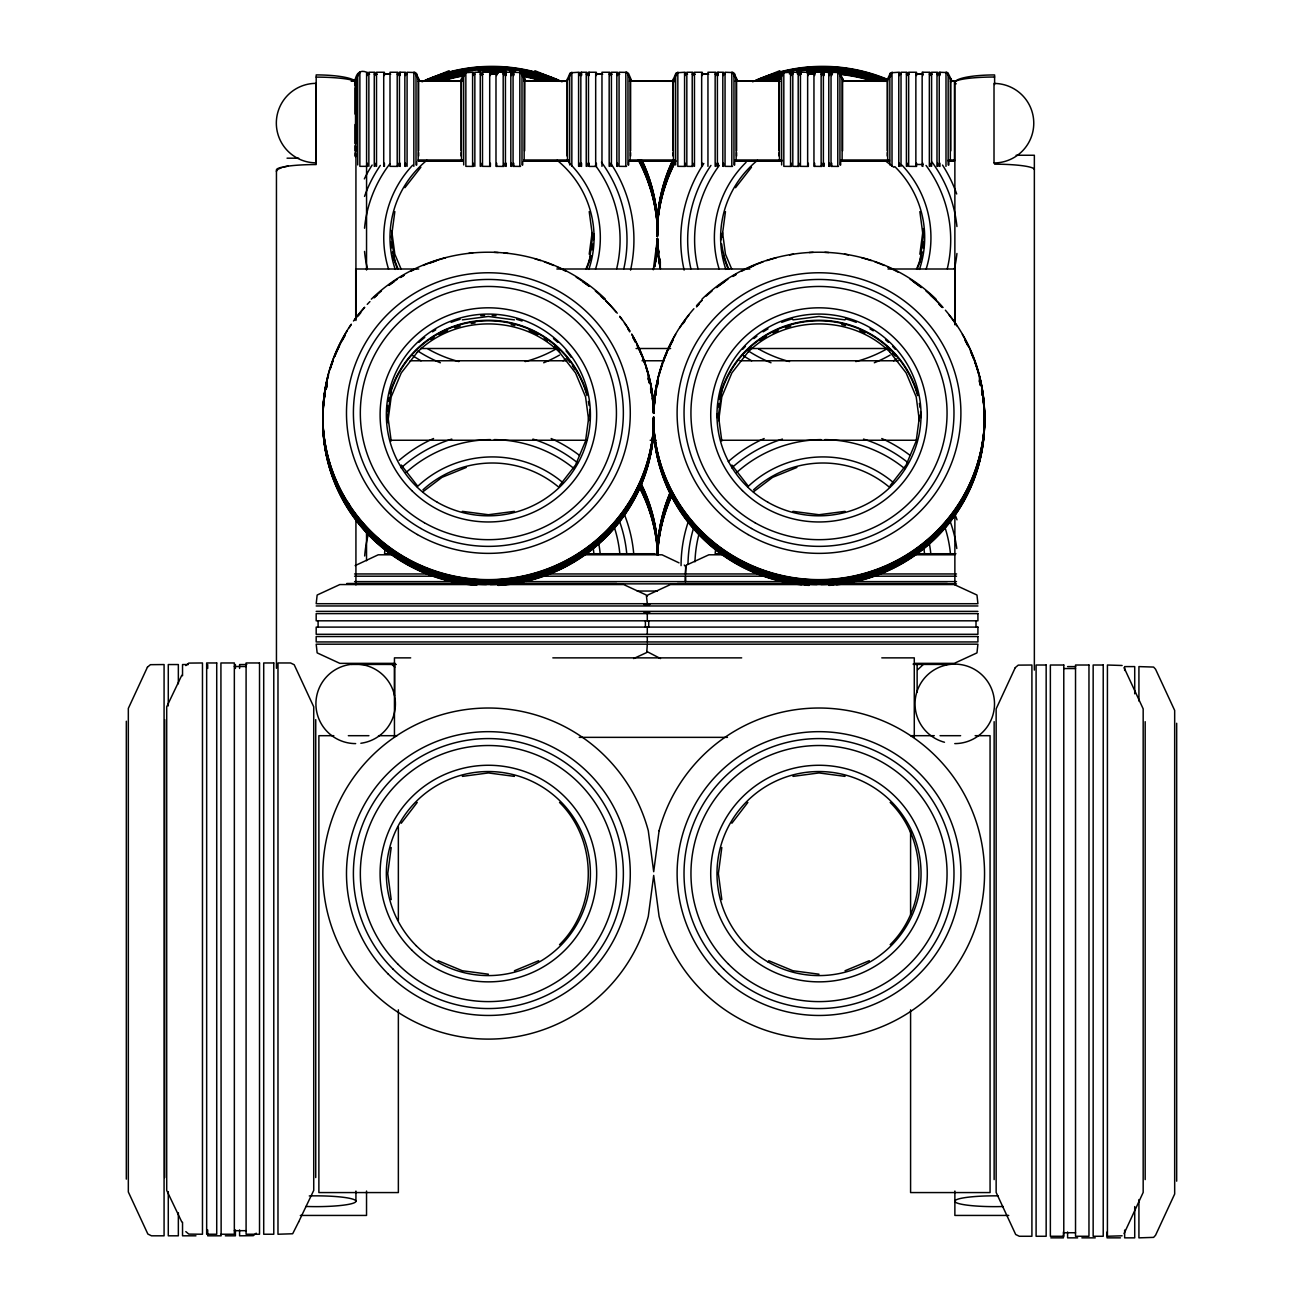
<?xml version="1.0" encoding="UTF-8"?>
<svg xmlns="http://www.w3.org/2000/svg" width="1303" height="1303" viewBox="0 0 1303 1303"><rect width="100%" height="100%" fill="white"/><g stroke="black" fill="none" stroke-linecap="round" stroke-linejoin="round"><path stroke-width="1.5" d="M391.193 847.52L387.757 873.564L391.193 899.607M721.813 847.52L718.376 873.564L721.813 899.607M391.405 237.244L394.842 211.607M387.757 415.934L391.193 390.183M387.757 422.661L391.193 396.91L401.243 372.919L417.237 352.315M589.217 254.215L592.132 232.52M589.217 262.098L592.653 236.462M589.005 415.266L585.568 441.017L575.519 465.008L559.524 485.612M653.292 269.786L657.315 239.654M722.041 237.244L725.462 211.607M718.376 415.934L721.813 390.183M718.653 420.674L721.813 396.91L731.863 372.919L747.857 352.315M919.853 254.215L923.273 228.579M919.853 262.098L923.273 236.462M919.625 415.266L916.204 441.017L906.139 465.008L890.161 485.612M646.874 596.399L647.77 595.031L670.475 584.558L954.268 584.558L976.973 595.031L977.918 603.712L316.189 603.712L317.15 595.031L339.839 584.558L623.648 584.558L646.337 595.031L647.298 603.712M355.067 86.047C354.025 79.206 357.055 68.082 366.615 72.251L366.534 270.014M356.957 77.235L360.003 72.398M461.05 150.839L461.05 79.89L464.275 72.805L472.598 72.251L472.598 166.344M462.223 78.994L465.985 72.398M567.033 156.018L567.033 79.89L570.258 72.805L578.597 72.251L578.597 166.344M673.016 150.839L673.016 79.89L676.241 72.805L684.58 72.251L684.58 166.344M674.921 77.235L677.951 72.398M779.015 150.839L779.015 79.89L782.223 72.805L790.563 72.251L790.563 166.344M780.171 78.994L783.934 72.398M887.213 150.839L887.213 79.89L890.438 72.805L898.777 72.251L898.777 166.344M888.385 78.994L892.148 72.398M1124.066 1233.648L1143.171 1192.424L1143.171 708.848L1124.066 667.641M355.768 79.972L356.24 78.994L356.24 81.747M567.75 79.972L571.431 72.593M673.732 79.972L674.188 78.994L674.188 81.747M181.768 675.312L166.703 706.812L166.703 1190.388L181.768 1221.888M185.824 665.605L188.788 663.097L202.47 662.966L202.47 1234.234L188.788 1234.104L185.824 1231.612M256.235 1233.192L253.271 1235.684L239.589 1235.814L239.589 1229.967M401.243 823.252L417.237 802.42M559.524 944.708C597.849 906.872 597.849 840.256 559.524 802.42M731.863 823.252L747.857 802.42M890.161 944.708C928.469 906.872 928.469 840.256 890.161 802.42M404.891 187.713L420.885 167.207M735.511 187.713L751.505 167.207M371.322 299.185L371.355 299.136C435.707 236.576 541.054 236.576 605.406 299.136M355.133 565.616L378.228 554.801L393.197 554.801M686.16 565.274L685.199 573.955M417.188 352.347C455.219 314.43 521.542 314.43 559.573 352.347M701.991 299.136C766.327 236.576 871.674 236.576 936.026 299.136M747.808 352.347C785.856 314.43 852.162 314.43 890.193 352.347M422.758 491.882L441.994 477.338L466.279 467.435M753.378 491.882L772.63 477.338L796.915 467.435M633.616 658.569L646.744 652.526L647.298 644.187M686.616 565.046L708.865 554.801L725.852 554.801M514.424 970.751L538.693 960.702M845.044 970.751L869.313 960.702M421.993 81.796L449.193 70.704M752.613 81.796L779.829 70.704M1122.111 1235.798L1107.42 1236.27L1107.42 665.019L1122.111 665.491M462.321 319.87L488.381 316.466L514.441 319.87M792.941 319.87L819.001 316.466L845.061 319.87M514.441 511.346L488.381 514.734L462.321 511.346M845.061 511.346L819.001 514.734L792.941 511.346M462.337 776.376L488.381 772.94L514.424 776.376M792.957 776.376L819.001 772.94L845.044 776.376M419.354 79.972L415.673 72.593L407.09 72.251L407.09 166.344M525.337 79.972L521.656 72.593L513.073 72.251L513.073 166.344L520.532 166.426M627.101 72.398L619.072 72.251L619.072 166.344L626.515 166.426M737.303 79.972L733.622 72.593L725.054 72.251L725.054 166.344L732.498 166.426M843.285 79.972L839.604 72.593L831.037 72.251L831.037 166.344L838.48 166.426M951.499 79.972L947.818 72.593L939.251 72.251L939.251 166.344M366.615 74.157L368.863 74.157M374.27 74.157L376.518 74.157M383.717 74.157L390.004 74.157M397.203 74.157L399.451 74.157M404.842 74.157L407.09 74.157M472.598 74.157L474.846 74.157M480.253 74.157L482.501 74.157M489.7 74.157L495.987 74.157M503.186 74.157L505.434 74.157M510.825 74.157L513.073 74.157M578.597 74.157L580.845 74.157M586.236 74.157L588.484 74.157M595.683 74.157L601.97 74.157M609.169 74.157L611.416 74.157M616.824 74.157L619.072 74.157M684.58 74.157L686.828 74.157M692.219 74.157L694.466 74.157M701.665 74.157L707.952 74.157M715.152 74.157L717.399 74.157M722.807 74.157L725.054 74.157M790.563 74.157L792.81 74.157M798.202 74.157L800.449 74.157M807.648 74.157L813.952 74.157M821.134 74.157L823.382 74.157M828.789 74.157L831.037 74.157M898.777 74.157L901.024 74.157M906.416 74.157L908.663 74.157M915.862 74.157L922.149 74.157M929.348 74.157L931.596 74.157M936.987 74.157L939.251 74.157M367.332 74.238L369.58 74.238M374.971 74.238L377.218 74.238M384.418 74.238L390.705 74.238M397.904 74.238L400.151 74.238M480.954 74.238L483.201 74.238M490.4 74.238L496.687 74.238M503.886 74.238L506.134 74.238M511.542 74.238L513.789 74.238M579.298 74.238L581.545 74.238M586.936 74.238L589.184 74.238M596.383 74.238L602.686 74.238M609.869 74.238L612.117 74.238M617.524 74.238L619.772 74.238M685.28 74.238L687.528 74.238M692.919 74.238L695.167 74.238M702.366 74.238L708.669 74.238M715.868 74.238L718.116 74.238M798.902 74.238L801.166 74.238M808.349 74.238L814.652 74.238M821.851 74.238L824.099 74.238M829.49 74.238L831.737 74.238M907.116 74.238L909.364 74.238M916.563 74.238L922.866 74.238M930.049 74.238L932.296 74.238M937.704 74.238L939.952 74.238M954.464 81.193L950.408 81.193L954.464 81.291L954.464 161.051L948.372 161.051M1016.128 155.252L1034.354 155.252L1034.354 670.084M287.051 158.184L298.68 158.184M418.198 159.992L462.891 159.992M523.822 159.992L568.515 159.992M629.463 159.992L674.14 159.992M735.087 159.992L781.8 159.992M840.712 159.992L889.46 159.992M948.372 159.992L954.464 159.992M418.198 160.79L462.891 160.79M523.822 160.79L568.515 160.79M629.463 160.79L674.14 160.79M735.087 160.79L781.8 160.79M840.712 160.79L889.46 160.79M948.372 160.79L954.464 160.79M418.198 161.051L462.891 161.051M523.822 161.051L568.515 161.051M629.463 161.051L676.176 161.051M735.087 161.051L781.8 161.051M840.712 161.051L889.46 161.051M915.862 164.439L922.866 164.52M366.615 166.344L359.872 166.344L359.872 72.251M418.703 269.004L355.719 269.004L355.719 319.04M556.853 269.004L749.844 269.004M887.995 269.004L955.034 269.004L955.034 324.789M420.722 348.504L554.817 348.504M636.076 348.504L670.622 348.504M751.88 348.504L885.959 348.504M410.087 360.768L566.756 360.768M642.037 360.768L664.416 360.768M739.713 360.768L898.418 360.768M389.727 440.251L587.099 440.251M650.181 440.251L656.289 440.251M721.39 440.251L916.742 440.251M385.167 553.726L393.62 553.726M583.549 553.726L655.116 553.726M715.787 553.726L724.24 553.726M918.24 553.726L955.946 553.726M581.024 554.801L662.038 554.801L679.026 562.863M913.664 554.801L954.855 554.801M354.579 573.955L429.29 573.955M547.407 573.955L759.91 573.955M878.027 573.955L956.5 573.955M354.579 576.203L435.332 576.203M541.559 576.203L765.969 576.203M872.179 576.203L956.5 576.203M354.579 581.61L452.125 581.61M525.972 581.61L782.745 581.61M856.608 581.61L956.5 581.61M346.777 583.483L616.726 583.483M677.397 583.483L947.346 583.483M354.579 583.858L461.311 583.858M516.102 583.858L791.931 583.858M846.722 583.858L956.5 583.858M637.2 591.041L657.445 591.041M643.845 604.543L649.855 604.543M316.189 605.96L977.918 605.96M316.189 611.368L977.918 611.368M643.845 612.182L649.855 612.182M410.689 657.868L394.451 657.868L394.451 737.351M552.83 657.868L741.684 657.868M881.789 657.868L914.283 657.868L914.283 737.351M395.118 663.357L339.839 663.357L317.15 652.884L316.189 644.187L977.918 644.187L976.973 652.884L954.268 663.357L914.592 663.357M362.56 664.123L394.646 664.302L394.646 695.558M913.077 664.123L947.346 664.302M951.206 664.123L955.213 664.123M188.3 664.546L182.534 664.546L182.534 675.785M246.788 664.546L239.589 664.546L239.589 668.439M351.37 664.432L396.291 664.432M913.664 664.432L947.346 664.432M234.345 666.517L246.088 666.517M1067.597 666.599L1075.659 666.599M1063.785 668.553L1075.529 668.553M333.812 735.69L318.877 735.69L318.877 1192.571L398.36 1192.571L398.36 1009.825M348.341 735.69L368.912 735.69M378.489 735.69L397.008 735.69M910.585 735.69L934.3 735.69M940.049 735.69L960.62 735.69M975.149 735.69L990.068 735.69L990.068 1192.571L910.585 1192.571L910.585 1009.825M579.232 737.351L727.465 737.351M300.325 1215.438L366.534 1215.438L366.534 1191.04M1008.734 1215.438L954.871 1215.438L954.871 1191.023M234.345 1230.683L246.088 1230.683M1063.785 1232.736L1075.529 1232.736M220.924 1234.234L234.345 1234.234L234.345 662.966L220.924 662.966L221.135 1235.814L207.714 1235.814L207.714 1229.967M195.971 1235.814L182.534 1235.814L182.534 1222.279M225.338 1235.814L235.403 1235.814L235.403 1229.967M1050.821 1237.85L1063.411 1237.85L1063.411 1232.003M1077.662 1237.85L1067.597 1237.85L1067.597 1232.003M1081.865 1237.85L1095.286 1237.85M1120.466 1237.85L1107.029 1237.85L1107.029 1232.003M819.001 974.188L792.957 970.751L768.689 960.702M488.381 974.188L462.337 970.751L438.069 960.702M946.564 72.316L950.799 79.89L950.799 150.839M838.366 72.316L842.585 79.89L842.585 150.839M732.384 72.316L736.602 79.89L736.602 150.839M626.385 72.316L628.469 73.294L631.32 79.972M520.402 72.316L524.637 79.89M414.419 72.316L418.654 79.89L418.654 150.839M534.865 70.704L562.082 81.796M660.507 658.569L646.874 651.516M684.27 565.046L685.622 566.626L685.687 573.955M626.938 72.512L630.619 79.89L630.619 150.839M885.828 161.197L893.858 167.256M890.161 352.315L906.139 372.919L916.204 396.91L919.364 420.674M731.863 465.008L747.857 485.612M559.524 352.315L575.519 372.919L585.568 396.91L588.744 420.674M401.243 465.008L417.237 485.612M731.651 268.907L725.462 254.215L722.562 232.52M401.031 268.907L394.842 254.215L391.682 230.55M919.853 211.607L923.273 237.244M718.376 415.266L721.813 441.017M589.217 211.607L592.653 237.244M391.405 236.462L394.842 262.098M387.757 415.266L391.193 441.017M1176.674 723.263L1176.674 1181.169M1145.174 721.683L1145.174 1179.59M1138.92 701.047L1138.92 666.599L1153.611 667.071L1155.566 669.221L1174.671 710.428L1174.671 1194.004L1155.566 1235.228L1153.611 1237.378L1138.92 1237.85L1138.92 1199.591M1134.718 693.831L1134.718 666.599L1124.652 666.599L1124.652 670.491M1134.718 1206.578L1134.718 1237.85L1124.652 1237.85L1124.652 1230.065M994.612 84.5L994.612 74.939A39.741 7.655 0 0 0 954.871 82.594M994.14 721.683L994.14 1179.59M976.012 620.814L976.012 627.101M954.871 82.415L954.871 324.496M954.871 513.398L954.871 584.868M951.043 78.994L951.043 81.747M950.327 78.913L950.327 159.699M948.861 161.898L948.861 165.009M948.161 73.668L948.161 164.944M945.994 72.251L945.994 166.344M939.952 72.333L939.952 75.541M939.952 163.217L939.952 166.426M937.704 72.333L937.704 75.541M937.704 163.217L937.704 166.426M936.987 166.344L936.987 72.251L931.596 72.251L931.596 166.344M930.049 72.333L930.049 75.541M930.049 163.217L930.049 166.426M929.348 166.344L929.348 72.251L922.149 72.251L922.149 166.344M922.866 72.333L922.866 75.541M922.866 163.217L922.866 166.426M917.133 664.123L917.133 692.219M916.563 72.333L916.563 75.541M916.563 163.217L916.563 166.426L908.663 166.344L908.663 72.251L915.862 72.251L915.862 166.344M910.585 831.135L910.585 914.38M907.116 72.333L907.116 75.541M907.116 163.217L907.116 166.426M906.416 166.344L906.416 72.251L901.024 72.251L901.024 166.344M899.477 72.333L899.477 75.541M899.477 163.217L899.477 166.426M892.018 72.251L892.018 166.344M890.552 73.75L890.552 76.861M889.851 73.668L889.851 164.944M887.685 78.913L887.685 159.699M887.213 152.565L887.213 156.018M842.829 78.994L842.829 81.747M842.129 78.913L842.129 159.699M840.663 161.898L840.663 165.009M839.946 73.668L839.946 164.944M837.78 72.251L837.78 166.344M831.737 72.333L831.737 75.541M831.737 163.217L831.737 166.426M829.49 72.333L829.49 75.541M829.49 163.217L829.49 166.426M828.789 166.344L828.789 72.251L823.382 72.251L823.382 166.344M824.099 72.333L824.099 75.541M824.099 163.217L824.099 166.426M821.851 72.333L821.851 75.541M821.851 163.217L821.851 166.426L813.952 166.344L813.952 72.251L821.134 72.251L821.134 166.344M814.652 72.333L814.652 75.541M814.652 163.217L814.652 166.426M808.349 72.333L808.349 75.541M808.349 163.217L808.349 166.426L800.449 166.344L800.449 72.251L807.648 72.251L807.648 166.344M798.902 72.333L798.902 75.541M798.902 163.217L798.902 166.426L792.81 166.344L792.81 72.251L798.202 72.251L798.202 166.344M791.263 72.333L791.263 75.541M791.263 163.217L791.263 166.426L783.82 166.344L783.82 72.251M781.637 73.668L781.637 164.944M779.471 78.913L779.471 159.699M779.015 152.565L779.015 156.018M736.602 152.565L736.602 156.018M736.146 78.913L736.146 159.699M734.664 73.75L734.664 76.861M734.664 161.898L734.664 165.009M733.964 73.668L733.964 164.944M731.797 72.251L731.797 166.344M723.507 72.333L723.507 75.541M723.507 163.217L723.507 166.426M722.807 166.344L722.807 72.251L717.399 72.251L717.399 166.344M718.116 72.333L718.116 75.541M718.116 163.217L718.116 166.426M715.868 72.333L715.868 75.541M715.868 163.217L715.868 166.426M715.152 166.344L715.152 72.251L707.952 72.251L707.952 166.344M702.366 72.333L702.366 75.541M702.366 163.217L702.366 166.426M701.665 166.344L701.665 72.251L694.466 72.251L694.466 166.344M692.919 72.333L692.919 75.541M692.919 163.217L692.919 166.426L686.828 166.344L686.828 72.251L692.219 72.251L692.219 166.344M685.687 576.203L685.687 581.61M685.28 72.333L685.28 75.541M685.28 163.217L685.28 166.426L677.837 166.344L677.837 72.251M685.199 576.203L685.199 581.61M675.654 73.668L675.654 164.944M673.488 78.913L673.488 159.699M673.016 152.565L673.016 156.018M648.731 620.814L648.731 627.101M647.298 613.615L647.298 620.814M647.298 627.101L647.298 634.3M647.298 636.548L647.298 641.939M645.392 620.814L645.392 627.101M630.619 152.565L630.619 156.018M630.147 78.913L630.147 159.699M628.681 161.898L628.681 165.009M627.981 73.668L627.981 164.944M625.815 72.251L625.815 166.344M617.524 72.333L617.524 75.541M617.524 163.217L617.524 166.426M616.824 166.344L616.824 72.251L611.416 72.251L611.416 166.344M609.869 72.333L609.869 75.541M609.869 163.217L609.869 166.426M609.169 166.344L609.169 72.251L601.97 72.251L601.97 166.344M596.383 72.333L596.383 75.541M596.383 163.217L596.383 166.426L589.184 166.426L589.184 163.217M595.683 166.344L595.683 72.251L588.484 72.251L588.484 166.344M589.184 72.333L589.184 75.541M586.936 72.333L586.936 75.541M586.936 163.217L586.936 166.426M586.236 166.344L586.236 72.251L580.845 72.251L580.845 166.344M581.545 72.333L581.545 75.541M581.545 163.217L581.545 166.426M579.298 72.333L579.298 75.541M579.298 163.217L579.298 166.426M571.838 72.251L571.838 166.344M569.672 73.668L569.672 164.944M567.505 78.913L567.505 159.699M524.881 78.994L524.637 150.839M524.164 78.913L524.164 159.699M522.698 161.898L522.698 165.009M521.998 73.668L521.998 164.944M519.832 72.251L519.832 166.344M513.789 72.333L513.789 75.541M513.789 163.217L513.789 166.426M511.542 72.333L511.542 75.541M511.542 163.217L511.542 166.426M510.825 166.344L510.825 72.251L505.434 72.251L505.434 166.344M506.134 72.333L506.134 75.541M506.134 163.217L506.134 166.426M503.886 72.333L503.886 75.541M503.886 163.217L503.886 166.426L495.987 166.344L495.987 72.251L503.186 72.251L503.186 166.344M496.687 72.333L496.687 75.541M496.687 163.217L496.687 166.426M490.4 72.333L490.4 75.541M490.4 163.217L490.4 166.426L482.501 166.344L482.501 72.251L489.7 72.251L489.7 166.344M480.954 72.333L480.954 75.541M480.954 163.217L480.954 166.426M480.253 166.344L480.253 72.251L474.846 72.251L474.846 166.344M473.315 72.333L473.315 75.541M473.315 163.217L473.315 166.426L465.855 166.344L465.855 72.251M463.689 73.668L463.689 164.944M461.523 78.913L461.523 159.699M461.05 152.565L461.05 156.018M418.654 152.565L418.654 156.018M418.182 78.913L418.182 159.699M416.716 73.75L416.716 76.861M416.716 161.898L416.716 165.009M416.015 73.668L416.015 164.944M413.833 72.251L413.833 166.344M405.559 72.333L405.559 75.541M405.559 163.217L405.559 166.426M404.842 166.344L404.842 72.251L399.451 72.251L399.451 166.344M400.151 72.333L400.151 75.541M400.151 163.217L400.151 166.426M398.36 827.063L398.36 920.472M397.904 72.333L397.904 75.541M397.904 163.217L397.904 166.426L390.004 166.344L390.004 72.251L397.203 72.251L397.203 166.344M384.418 72.333L384.418 75.541M384.418 163.217L384.418 166.426M383.717 166.344L383.717 72.251L376.518 72.251L376.518 166.344M374.971 72.333L374.971 75.541M374.971 163.217L374.971 166.426M374.27 166.344L374.27 72.251L368.863 72.251L368.863 166.344M367.332 72.333L367.332 75.541M367.332 163.217L367.332 166.426M366.534 530.256L366.534 560.746M357.706 73.668L357.706 164.944M355.931 82.512L355.931 320.489M355.931 515.76L355.931 584.917M355.931 1191.072L355.931 1201.236M355.524 78.913L355.524 144.112M355.524 145.985L355.524 151.62M355.524 153.396L355.524 156.946M355.067 87.773L355.067 114.11M355.067 124.485L355.067 143.493M355.067 145.333L355.067 150.839M355.067 152.565L355.067 156.018M318.095 620.814L318.095 627.101M315.733 719.647L315.733 1177.554M276.448 668.309L276.448 169.944A39.741 5.391 0 0 1 316.189 164.553L316.189 74.906A39.741 7.655 0 0 1 354.579 80.591M235.403 664.546L235.403 668.439M207.714 664.546L207.714 668.439M178.348 683.798L178.348 664.546L168.282 664.546L168.282 705.884M178.348 1212.767L178.348 1235.814L168.282 1235.814L168.282 1191.626M164.715 719.647L164.715 1177.554M126.326 721.227L126.326 1179.134M1003.229 1206.513A39.741 5.391 0 0 1 954.952 1201.594A39.741 5.391 0 0 1 998.065 1195.861M994.612 164.178A39.741 5.391 0 0 1 1034.354 169.585M956.223 83.815A39.741 5.391 0 0 1 994.612 77.024M944.48 742.254A39.741 39.741 0 0 1 924.332 678.309A39.741 39.741 0 0 1 990.785 687.072A39.741 39.741 0 0 1 954.773 743.606M355.67 743.606A39.741 39.741 0 0 1 320.408 685.508A39.741 39.741 0 0 1 388.213 681.062A39.741 39.741 0 0 1 360.85 743.264M309.283 1195.926A39.741 5.391 0 0 1 355.898 1201.48A39.741 5.391 0 0 1 305.896 1206.448M316.189 77.121A39.741 5.391 0 0 1 354.579 83.913M276.448 171.507A39.741 7.655 0 0 1 277.8 169.52M278.842 168.885A39.741 7.655 0 0 1 281.774 167.68M283.142 167.256A39.741 7.655 0 0 1 288.093 166.1M894.803 166.589A102.041 100.461 0 0 1 919.446 269.412M725.852 269.412A102.041 100.461 0 0 1 757.548 160.285M902.018 165.172A108.279 106.602 0 0 1 926.14 269.086M719.175 269.086A108.279 106.602 0 0 1 746.082 162.321M886.675 348.992A128.052 126.065 0 0 1 855.794 361.582M789.52 361.582A128.052 126.065 0 0 1 758.623 348.992M698.017 268.711A128.052 126.065 0 0 1 719.289 165.416M926.026 165.416A128.052 126.065 0 0 1 947.297 268.711M956.939 253.499A134.975 132.89 0 0 1 954.415 268.809M890.144 355.084A134.975 132.89 0 0 1 874.313 362.771M771.001 362.771A134.975 132.89 0 0 1 748.525 351.044M690.883 268.809A134.975 132.89 0 0 1 710.949 165.416M932.101 162.223A134.975 132.89 0 0 1 956.939 226.527M923.941 241.837A102.041 100.461 0 0 1 923.013 247.879M922.198 251.837A102.041 100.461 0 0 1 916.53 269.118M728.784 269.118A102.041 100.461 0 0 1 721.634 243.856M721.129 239.817A102.041 100.461 0 0 1 720.706 233.758M924.169 243.938A102.53 100.95 0 0 1 923.501 247.977M921.693 255.877A102.53 100.95 0 0 1 916.986 269.33M728.328 269.33A102.53 100.95 0 0 1 723.621 255.877M896.936 358.846A141.897 139.698 0 0 1 893.597 360.801M751.701 360.801A141.897 139.698 0 0 1 743.443 355.735M684.124 270.096A141.897 139.698 0 0 1 703.832 163.445M942.525 165.058A141.897 139.698 0 0 1 956.695 193.984M660.393 268.793A165.562 162.989 0 0 1 657.119 238.465A165.562 162.989 0 0 0 657.559 244.492M657.103 236.462A165.562 162.989 0 0 1 674.417 163.869M774.161 80.623A165.562 162.989 0 0 1 779.813 79.027M810.889 73.88A165.562 162.989 0 0 1 814.831 73.652M828.529 73.571A165.562 162.989 0 0 1 832.454 73.75M840.337 74.401A165.562 162.989 0 0 1 871.137 80.623M660.393 268.402A165.562 162.989 0 0 1 657.152 240.094M657.103 236.071A165.562 162.989 0 0 1 674.417 163.478M772.288 80.802A165.562 162.989 0 0 1 779.813 78.636M808.919 73.636A165.562 162.989 0 0 1 814.831 73.261M828.529 73.18A165.562 162.989 0 0 1 832.454 73.359M840.337 74.01A165.562 162.989 0 0 1 873.026 80.802M660.393 267.457A165.562 162.989 0 0 1 657.152 239.149M657.103 235.11A165.562 162.989 0 0 1 674.417 162.533M770.415 80.46A165.562 162.989 0 0 1 779.813 77.675M806.948 72.87A165.562 162.989 0 0 1 814.831 72.316M828.529 72.235A165.562 162.989 0 0 1 832.454 72.414M840.337 73.066A165.562 162.989 0 0 1 874.899 80.46M660.393 267.066A165.562 162.989 0 0 1 657.152 238.758M657.103 234.719A165.562 162.989 0 0 1 674.417 162.142M768.542 80.688A165.562 162.989 0 0 1 779.813 77.284M797.127 73.685A165.562 162.989 0 0 1 801.052 73.131M806.948 72.463A165.562 162.989 0 0 1 814.831 71.909M818.756 71.779A165.562 162.989 0 0 1 832.454 72.023M840.337 72.659A165.562 162.989 0 0 1 876.756 80.688M660.393 265.796A165.562 162.989 0 0 1 659.269 259.786M658.65 255.746A165.562 162.989 0 0 1 657.217 239.508M657.103 233.465A165.562 162.989 0 0 1 674.417 160.872M766.685 80.069A165.562 162.989 0 0 1 779.813 76.03M789.341 73.799A165.562 162.989 0 0 1 793.218 73.066M797.127 72.414A165.562 162.989 0 0 1 801.052 71.86M806.948 71.209A165.562 162.989 0 0 1 878.629 80.069M660.393 264.704A165.562 162.989 0 0 1 659.269 258.678M658.65 254.639A165.562 162.989 0 0 1 657.917 248.564M657.103 232.357A165.562 162.989 0 0 1 674.417 159.764M762.972 80.33A165.562 162.989 0 0 1 779.813 74.922M789.341 72.707A165.562 162.989 0 0 1 793.218 71.958M797.127 71.323A165.562 162.989 0 0 1 882.326 80.33M660.393 263.434A165.562 162.989 0 0 1 659.627 259.427M658.65 253.385A165.562 162.989 0 0 1 658.145 249.329M657.559 243.238A165.562 162.989 0 0 1 657.298 239.166A165.562 162.989 0 0 1 657.119 243.238M657.103 231.103A165.562 162.989 0 0 1 673.521 160.334M759.307 80.509A165.562 162.989 0 0 1 783.592 72.707M789.341 71.437A165.562 162.989 0 0 1 886.007 80.509M660.393 263.043A165.562 162.989 0 0 1 659.627 259.036M658.65 252.994A165.562 162.989 0 0 1 658.145 248.938M657.559 242.83A165.562 162.989 0 0 1 657.298 238.775A165.562 162.989 0 0 1 657.119 242.83M657.103 230.696A165.562 162.989 0 0 1 673.521 159.943M759.307 80.118A165.562 162.989 0 0 1 783.592 72.316M787.419 71.453A165.562 162.989 0 0 1 886.007 80.118M660.393 262.098A165.562 162.989 0 0 1 659.627 258.092M658.65 252.049A165.562 162.989 0 0 1 658.145 247.993M657.103 229.751A165.562 162.989 0 0 1 672.625 160.839M757.466 79.923A165.562 162.989 0 0 1 887.832 79.923M658.65 251.642A165.562 162.989 0 0 1 658.145 247.586M657.103 229.361A165.562 162.989 0 0 1 672.625 160.448M755.659 80.314A165.562 162.989 0 0 1 887.832 79.532M774.454 78.392A163.641 161.1 0 0 1 780.302 76.747M814.538 71.453A163.641 161.1 0 0 1 818.61 71.307M826.705 71.307A163.641 161.1 0 0 1 830.76 71.453M836.884 71.86A163.641 161.1 0 0 1 840.956 72.268M847.064 73.049A163.641 161.1 0 0 1 851.103 73.701M857.13 74.857A163.641 161.1 0 0 1 861.088 75.753M865.013 76.747A163.641 161.1 0 0 1 870.844 78.392M557.147 160.285A102.041 100.461 0 0 1 588.826 269.412M395.232 269.412A102.041 100.461 0 0 1 426.912 160.285M568.597 162.321A108.279 106.602 0 0 1 595.52 269.086M388.555 269.086A108.279 106.602 0 0 1 412.676 165.172M556.055 348.992A128.052 126.065 0 0 1 525.174 361.582M458.884 361.582A128.052 126.065 0 0 1 428.003 348.992M367.397 268.711A128.052 126.065 0 0 1 364.531 251.43M364.531 228.22A128.052 126.065 0 0 1 389.841 163.852M595.406 165.416A128.052 126.065 0 0 1 616.677 268.711M559.524 355.084A134.975 132.89 0 0 1 543.677 362.771M440.381 362.771A134.975 132.89 0 0 1 417.888 351.044M364.531 196.411A134.975 132.89 0 0 1 380.329 165.416M601.465 162.223A134.975 132.89 0 0 1 623.795 268.809M566.316 358.846A141.897 139.698 0 0 1 562.977 360.801M421.081 360.801A141.897 139.698 0 0 1 412.823 355.735M364.335 178.902A141.897 139.698 0 0 1 372.153 165.058M610.846 163.445A141.897 139.698 0 0 1 630.554 270.096M657.575 238.465A165.562 162.989 0 0 1 654.692 266.806M443.541 80.623A165.562 162.989 0 0 1 462.598 76.063M492.029 73.473A165.562 162.989 0 0 1 497.893 73.571M523.399 76.421A165.562 162.989 0 0 1 540.517 80.623M638.389 160.253A165.562 162.989 0 0 1 657.592 236.462M657.543 240.094A165.562 162.989 0 0 1 654.692 266.415M441.668 80.802A165.562 162.989 0 0 1 462.598 75.672M492.029 73.082A165.562 162.989 0 0 1 497.893 73.18M523.399 76.03A165.562 162.989 0 0 1 542.39 80.802M638.389 159.862A165.562 162.989 0 0 1 657.592 236.071M657.543 239.149A165.562 162.989 0 0 1 654.692 265.454M439.795 80.46A165.562 162.989 0 0 1 462.598 74.727M492.029 72.121A165.562 162.989 0 0 1 497.893 72.235M501.834 72.414A165.562 162.989 0 0 1 505.759 72.691M523.399 75.085A165.562 162.989 0 0 1 544.263 80.46M639.333 160.725A165.562 162.989 0 0 1 657.592 235.11M657.543 238.758A165.562 162.989 0 0 1 654.692 265.063M437.922 80.688A165.562 162.989 0 0 1 462.598 74.336M488.12 71.779A165.562 162.989 0 0 1 497.893 71.844M501.834 72.023A165.562 162.989 0 0 1 505.759 72.3M523.399 74.694A165.562 162.989 0 0 1 546.136 80.688M639.333 160.318A165.562 162.989 0 0 1 657.592 234.719M657.478 239.508A165.562 162.989 0 0 1 656.028 255.746M655.409 259.786A165.562 162.989 0 0 1 654.692 263.809M436.065 80.069A165.562 162.989 0 0 1 464.552 72.74M478.299 71.03A165.562 162.989 0 0 1 505.759 71.03M509.701 71.404A165.562 162.989 0 0 1 513.643 71.86M521.461 73.066A165.562 162.989 0 0 1 547.993 80.069M640.262 160.872A165.562 162.989 0 0 1 657.592 233.465M657.478 238.416A165.562 162.989 0 0 1 657.119 244.492M656.761 248.564A165.562 162.989 0 0 1 656.028 254.639M655.409 258.678A165.562 162.989 0 0 1 654.692 262.701M432.352 80.33A165.562 162.989 0 0 1 515.597 71.03M519.522 71.632A165.562 162.989 0 0 1 551.706 80.33M640.262 159.764A165.562 162.989 0 0 1 657.592 232.357M656.549 249.329A165.562 162.989 0 0 1 656.028 253.385M428.671 80.509A165.562 162.989 0 0 1 555.387 80.509M641.174 160.334A165.562 162.989 0 0 1 657.592 231.103M656.549 248.938A165.562 162.989 0 0 1 656.028 252.994M428.671 80.118A165.562 162.989 0 0 1 555.387 80.118M641.174 159.943A165.562 162.989 0 0 1 657.592 230.696M656.549 247.993A165.562 162.989 0 0 1 656.028 252.049M426.847 79.923A165.562 162.989 0 0 1 557.212 79.923M642.053 160.839A165.562 162.989 0 0 1 657.592 229.751M656.549 247.586A165.562 162.989 0 0 1 656.028 251.642M425.039 80.314A165.562 162.989 0 0 1 559.036 80.314M642.053 160.448A165.562 162.989 0 0 1 657.592 229.361M593.989 233.758A102.041 100.461 0 0 1 593.549 239.817M593.06 243.856A102.041 100.461 0 0 1 592.002 249.867M590.585 255.746A102.041 100.461 0 0 1 585.894 269.118M398.164 269.118A102.041 100.461 0 0 1 392.496 251.837M391.666 247.879A102.041 100.461 0 0 1 390.737 241.837M591.073 255.877A102.53 100.95 0 0 1 586.35 269.33M397.708 269.33A102.53 100.95 0 0 1 393.001 255.877M443.834 78.392A163.641 161.1 0 0 1 449.682 76.747M453.591 75.753A163.641 161.1 0 0 1 457.565 74.857M483.918 71.453A163.641 161.1 0 0 1 487.99 71.307M496.085 71.307A163.641 161.1 0 0 1 500.14 71.453M526.493 74.857A163.641 161.1 0 0 1 530.468 75.753M534.393 76.747A163.641 161.1 0 0 1 540.224 78.392M753.541 489.847A102.041 100.461 0 0 1 889.542 487.338M923.68 547.341A102.041 100.461 0 0 1 924.495 553.384M715.152 553.596A108.279 106.602 0 0 1 715.608 549.622M747.824 486.768A108.279 106.602 0 0 1 893.614 482.745M928.958 541.722A108.279 106.602 0 0 1 930.782 553.596M694.971 561.805A128.052 126.065 0 0 1 698.783 534.881M736.667 472.517A128.052 126.065 0 0 1 821.02 439.6M824.913 439.6A128.052 126.065 0 0 1 904.787 468.689M945.001 527.471A128.052 126.065 0 0 1 950.473 554.052M688 563.938A134.975 132.89 0 0 1 693.652 527.764M731.749 467.891A134.975 132.89 0 0 1 782.419 439.095M863.514 439.095A134.975 132.89 0 0 1 908.224 462.826M949.806 520.418A134.975 132.89 0 0 1 956.793 548.498M923.306 664.432A141.897 139.698 0 0 1 917.654 669.709M681.062 565.649A141.897 139.698 0 0 1 688.929 519.832M728.279 461.604A141.897 139.698 0 0 1 764.161 438.525M881.773 438.525A141.897 139.698 0 0 1 910.129 455.415M954.838 514.082A141.897 139.698 0 0 1 957.021 519.832M672.071 495.238A165.562 162.989 0 0 0 657.608 554.215A165.562 162.989 0 0 0 638.698 486.1M672.071 494.847A165.562 162.989 0 0 0 657.608 553.824A165.562 162.989 0 0 0 638.698 485.71M657.526 554.899A165.562 162.989 0 0 1 672.071 493.902M657.526 554.508A165.562 162.989 0 0 1 672.071 493.495M671.24 494.098A165.562 162.989 0 0 0 657.461 555.273A165.562 162.989 0 0 1 670.41 491.882M657.461 554.166A165.562 162.989 0 0 1 670.41 494.879M657.429 554.915A165.562 162.989 0 0 1 670.41 493.609M657.429 554.524A165.562 162.989 0 0 1 670.41 493.218M657.429 553.58A165.562 162.989 0 0 1 670.41 492.273M422.921 489.847A102.041 100.461 0 0 1 558.922 487.338M593.06 547.341A102.041 100.461 0 0 1 593.859 553.384M384.532 553.596A108.279 106.602 0 0 1 385.265 547.635M417.204 486.768A108.279 106.602 0 0 1 562.994 482.745M598.338 541.722A108.279 106.602 0 0 1 600.162 553.596M364.677 555.99A128.052 126.065 0 0 1 368.651 533.025M406.047 472.517A128.052 126.065 0 0 1 490.384 439.6M494.293 439.6A128.052 126.065 0 0 1 574.167 468.689M614.381 527.471A128.052 126.065 0 0 1 619.853 554.052M401.129 467.891A134.975 132.89 0 0 1 451.799 439.095M532.894 439.095A134.975 132.89 0 0 1 577.604 462.826M619.186 520.418A134.975 132.89 0 0 1 626.808 554.296M394.793 667.103A141.897 139.698 0 0 1 392.008 664.432M399.125 460.334A141.897 139.698 0 0 1 433.541 438.525M551.153 438.525A141.897 139.698 0 0 1 579.509 455.415M624.218 514.082A141.897 139.698 0 0 1 633.698 553.514M639.643 486.556A165.562 162.989 0 0 1 657.787 554.899A165.562 162.989 0 0 0 640.571 484.341M639.643 486.166A165.562 162.989 0 0 1 657.787 554.508A165.562 162.989 0 0 0 640.571 483.95M639.643 484.895A165.562 162.989 0 0 1 657.852 555.273A165.562 162.989 0 0 0 641.483 484.439M639.643 483.788A165.562 162.989 0 0 1 657.852 554.166M640.571 483.006A165.562 162.989 0 0 1 657.885 553.58M945.375 310.195A165.562 163.689 0 0 1 876.919 569.297A165.562 163.689 0 0 1 653.454 417.954M693.913 308.713A165.562 163.689 0 0 0 653.503 411.895A165.562 163.689 0 0 0 653.308 407.758M696.535 305.798A165.562 163.689 0 0 1 701.942 300.195M706.161 296.156A165.562 163.689 0 0 1 712.057 290.976M716.65 287.279A165.562 163.689 0 0 1 727.888 279.265M732.872 276.138A165.562 163.689 0 0 1 736.228 274.167M741.358 271.366A165.562 163.689 0 0 1 763.037 261.887M766.767 260.6A165.562 163.689 0 0 1 776.148 257.815M789.569 254.851A165.562 163.689 0 0 1 793.478 254.199M809.212 252.538A165.562 163.689 0 0 1 813.137 252.342M824.864 252.342A165.562 163.689 0 0 1 828.806 252.538M844.539 254.199A165.562 163.689 0 0 1 848.432 254.851M861.853 257.815A165.562 163.689 0 0 1 871.235 260.6M874.981 261.887A165.562 163.689 0 0 1 884.183 265.47M887.815 267.05A165.562 163.689 0 0 1 898.37 272.278M910.129 279.265A165.562 163.689 0 0 1 921.351 287.279M925.961 290.976A165.562 163.689 0 0 1 942.786 307.247M962.38 334.431A165.562 163.689 0 0 1 862.847 574.118A165.562 163.689 0 0 1 653.454 418.296M653.503 412.22A165.562 163.689 0 0 1 675.638 334.431M679.71 327.819A165.562 163.689 0 0 1 688.88 315.082M696.535 306.124A165.562 163.689 0 0 1 701.942 300.521M716.65 287.605A165.562 163.689 0 0 1 724.615 281.79M732.872 276.48A165.562 163.689 0 0 1 736.228 274.51M748.411 268.206A165.562 163.689 0 0 1 753.818 265.796M913.387 281.79A165.562 163.689 0 0 1 921.351 287.605M930.407 295.178A165.562 163.689 0 0 1 942.786 307.573M949.138 315.082A165.562 163.689 0 0 1 957.233 326.173M970.393 350.833A165.562 163.689 0 0 1 853.237 577.229A165.562 163.689 0 0 1 653.454 417.074M653.503 413.035A165.562 163.689 0 0 1 672.788 340.311M683 323.747A165.562 163.689 0 0 1 685.28 320.571M696.535 306.938A165.562 163.689 0 0 1 699.206 304.088M938.795 304.088A165.562 163.689 0 0 1 941.483 306.938M965.23 340.311A165.562 163.689 0 0 1 967.901 345.523M979.433 377.007A165.562 163.689 0 0 1 839.604 579.835A165.562 163.689 0 0 1 653.454 417.416M658.08 378.978A165.562 163.689 0 0 0 653.503 413.377A165.562 163.689 0 0 1 653.764 409.289M659.09 375.052A165.562 163.689 0 0 1 662.543 363.928M664.579 358.406A165.562 163.689 0 0 1 666.827 352.966M668.423 349.383A165.562 163.689 0 0 1 672.788 340.653M965.23 340.653A165.562 163.689 0 0 1 967.901 345.849M971.191 352.966A165.562 163.689 0 0 1 973.422 358.406M974.807 362.071A165.562 163.689 0 0 1 978.911 375.052M984.237 408.344A165.562 163.689 0 0 1 824.147 582.115A165.562 163.689 0 0 1 653.454 418.491M653.569 412.416A165.562 163.689 0 0 1 658.08 380.053M979.433 378.082A165.562 163.689 0 0 1 980.85 384.01M981.664 388.017A165.562 163.689 0 0 1 983.928 404.256M984.237 409.289A165.562 163.689 0 0 1 824.147 583.044A165.562 163.689 0 0 1 653.454 419.436M654.073 405.2A165.562 163.689 0 0 1 654.741 399.093M655.295 395.021A165.562 163.689 0 0 1 658.08 380.997M979.433 379.026A165.562 163.689 0 0 1 980.85 384.955M981.664 388.962A165.562 163.689 0 0 1 982.706 395.021M983.276 399.093A165.562 163.689 0 0 1 983.928 405.2M984.563 420.511A165.562 163.689 0 0 1 820.027 584.2A165.562 163.689 0 0 1 653.454 422.53M654.073 406.275A165.562 163.689 0 0 1 654.741 400.168M655.295 396.096A165.562 163.689 0 0 1 656.337 390.037M657.168 386.03A165.562 163.689 0 0 1 658.08 382.072M979.433 380.101A165.562 163.689 0 0 1 980.393 384.043M981.664 390.037A165.562 163.689 0 0 1 982.706 396.096M983.276 400.168A165.562 163.689 0 0 1 983.732 404.239M984.237 410.364A165.562 163.689 0 0 1 984.449 414.435M984.563 420.853A165.562 163.689 0 0 1 820.955 584.526M817.046 584.526A165.562 163.689 0 0 1 653.454 422.872M654.073 406.617A165.562 163.689 0 0 1 654.741 400.493M655.621 394.402A165.562 163.689 0 0 1 656.337 390.379M657.168 386.372A165.562 163.689 0 0 1 658.08 382.398M979.433 380.427A165.562 163.689 0 0 1 980.393 384.385M981.664 390.379A165.562 163.689 0 0 1 982.381 394.402M983.276 400.493A165.562 163.689 0 0 1 983.732 404.582M984.237 410.689A165.562 163.689 0 0 1 984.449 414.761M984.563 421.651A165.562 163.689 0 0 1 828.806 585.063M809.212 585.063A165.562 163.689 0 0 1 653.454 423.67M654.269 405.38A165.562 163.689 0 0 1 654.741 401.308M655.621 395.216A165.562 163.689 0 0 1 656.337 391.177M979.433 381.242A165.562 163.689 0 0 1 980.393 385.183M981.664 391.177A165.562 163.689 0 0 1 982.381 395.216M983.276 401.308A165.562 163.689 0 0 1 983.732 405.38M984.237 411.504A165.562 163.689 0 0 1 984.449 415.576M984.563 421.993A165.562 163.689 0 0 1 836.673 584.754M832.747 585.112A165.562 163.689 0 0 1 828.806 585.389M809.212 585.389A165.562 163.689 0 0 1 805.27 585.112M801.329 584.754A165.562 163.689 0 0 1 653.454 424.012M654.269 405.722A165.562 163.689 0 0 1 654.741 401.633M655.621 395.542A165.562 163.689 0 0 1 656.337 391.519M979.433 381.584A165.562 163.689 0 0 1 980.393 385.525M981.664 391.519A165.562 163.689 0 0 1 982.381 395.542M984.237 411.846A165.562 163.689 0 0 1 984.449 415.918M944.333 523.464A163.641 161.8 0 0 1 941.678 526.526M928.844 539.377A163.641 161.8 0 0 1 925.781 542.048M922.638 544.654A163.641 161.8 0 0 1 916.172 549.638M900.829 559.557A163.641 161.8 0 0 1 886.333 566.903M873.01 572.18A163.641 161.8 0 0 1 867.195 574.069M855.468 577.164A163.641 161.8 0 0 1 851.478 578.027M845.435 579.118A163.641 161.8 0 0 1 841.38 579.721M835.272 580.438A163.641 161.8 0 0 1 831.184 580.796M825.076 581.122A163.641 161.8 0 0 1 821.02 581.219M816.981 581.219A163.641 161.8 0 0 1 812.925 581.122M806.818 580.796A163.641 161.8 0 0 1 802.746 580.438M796.622 579.721A163.641 161.8 0 0 1 792.566 579.118M786.54 578.027A163.641 161.8 0 0 1 782.549 577.164M770.806 574.069A163.641 161.8 0 0 1 764.991 572.18M757.336 569.313A163.641 161.8 0 0 1 753.541 567.733M747.971 565.193A163.641 161.8 0 0 1 737.189 559.557M721.846 549.638A163.641 161.8 0 0 1 713.783 543.367M701.877 532.422A163.641 161.8 0 0 1 699.076 529.523M717.057 417.628A102.041 100.885 0 0 1 717.301 413.572M717.986 407.481A102.041 100.885 0 0 1 718.637 403.458M719.468 399.467A102.041 100.885 0 0 1 816.965 320.799A102.041 100.885 0 0 1 917.573 395.558M919.364 403.458A102.041 100.885 0 0 1 920.032 407.481M920.521 411.536A102.041 100.885 0 0 1 920.96 417.628M719.973 395.412A102.53 101.373 0 0 1 819.001 320.277A102.53 101.373 0 0 1 918.045 395.412M742.645 349.334A102.041 100.885 0 0 1 745.43 346.354M753.883 338.585A102.041 100.885 0 0 1 756.896 336.223M763.135 331.842A102.041 100.885 0 0 1 767.988 328.893M781.735 322.346A102.041 100.885 0 0 1 792.599 318.812M845.419 318.812A102.041 100.885 0 0 1 856.266 322.346M870.029 328.893A102.041 100.885 0 0 1 873.271 330.815M885.584 339.806A102.041 100.885 0 0 1 888.434 342.331M892.588 346.354A102.041 100.885 0 0 1 895.356 349.334M748.199 350.344A102.041 100.885 0 0 1 750.984 347.771M759.975 340.686A102.041 100.885 0 0 1 766.359 336.565M772.988 332.933A102.041 100.885 0 0 1 778.184 330.522M785.334 327.753A102.041 100.885 0 0 1 790.774 326.043M841.738 324.626A102.041 100.885 0 0 1 845.419 325.538M859.817 330.522A102.041 100.885 0 0 1 865.013 332.933M887.017 347.771A102.041 100.885 0 0 1 889.802 350.344M892.588 353.08A102.041 100.885 0 0 1 895.356 356.061M653.927 417.954A165.562 163.689 0 0 1 438.899 572.147A165.562 163.689 0 0 1 351.256 324.219M353.504 321.01A165.562 163.689 0 0 1 364.596 307.247M367.234 304.365A165.562 163.689 0 0 1 369.938 301.563M374.108 297.491A165.562 163.689 0 0 1 381.437 290.976M389.174 284.885A165.562 163.689 0 0 1 397.268 279.265M400.575 277.164A165.562 163.689 0 0 1 403.914 275.145M410.738 271.366A165.562 163.689 0 0 1 415.999 268.711M423.198 265.47A165.562 163.689 0 0 1 445.528 257.815M468.738 253.401A165.562 163.689 0 0 1 472.68 252.977M494.244 252.342A165.562 163.689 0 0 1 498.186 252.538M504.082 252.977A165.562 163.689 0 0 1 508.023 253.401M534.996 258.857A165.562 163.689 0 0 1 540.615 260.6M544.345 261.887A165.562 163.689 0 0 1 553.563 265.47M557.179 267.05A165.562 163.689 0 0 1 566.023 271.366M576.187 277.164A165.562 163.689 0 0 1 589.168 286.074M595.324 290.976A165.562 163.689 0 0 1 604.055 298.827M605.439 300.195A165.562 163.689 0 0 1 617.28 313.209M619.723 316.287A165.562 163.689 0 0 1 629.756 330.767M631.76 334.089A165.562 163.689 0 0 1 653.878 411.895M653.927 418.296A165.562 163.689 0 0 1 442.662 573.597A165.562 163.689 0 0 1 347.005 331.109M349.074 327.819A165.562 163.689 0 0 1 351.256 324.561M354.66 319.756A165.562 163.689 0 0 1 364.596 307.573M374.108 297.833A165.562 163.689 0 0 1 376.99 295.178M389.174 285.227A165.562 163.689 0 0 1 393.995 281.79M400.575 277.506A165.562 163.689 0 0 1 403.914 275.487M430.56 262.897A165.562 163.689 0 0 1 436.147 260.942M582.767 281.79A165.562 163.689 0 0 1 589.168 286.399M601.22 296.498A165.562 163.689 0 0 1 604.055 299.169M605.439 300.521A165.562 163.689 0 0 1 616.026 312.02M619.723 316.629A165.562 163.689 0 0 1 622.101 319.756M624.398 322.949A165.562 163.689 0 0 1 629.756 331.109M631.76 334.431A165.562 163.689 0 0 1 653.878 412.22M653.943 417.074A165.562 163.689 0 0 1 466.767 579.379A165.562 163.689 0 0 1 328.47 374.71M330.082 369.14A165.562 163.689 0 0 1 333.259 359.905M334.676 356.256A165.562 163.689 0 0 1 345.002 335.229M358.26 315.88A165.562 163.689 0 0 1 360.736 312.834M627.671 328.617A165.562 163.689 0 0 1 629.756 331.907M632.721 336.907A165.562 163.689 0 0 1 635.506 342.037M637.281 345.523A165.562 163.689 0 0 1 647.77 372.853M648.291 374.71A165.562 163.689 0 0 1 653.878 413.035M653.943 417.416A165.562 163.689 0 0 1 480.139 580.91A165.562 163.689 0 0 1 323.649 401.145M324.105 397.073A165.562 163.689 0 0 1 328.47 375.052M330.082 369.466A165.562 163.689 0 0 1 333.259 360.247M334.676 356.582A165.562 163.689 0 0 1 339.48 345.849M342.168 340.653A165.562 163.689 0 0 1 345.002 335.571M632.721 337.249A165.562 163.689 0 0 1 635.506 342.363M637.281 345.849A165.562 163.689 0 0 1 641.337 354.774M642.802 358.406A165.562 163.689 0 0 1 644.838 363.928M646.093 367.625A165.562 163.689 0 0 1 647.77 373.195M648.291 375.052A165.562 163.689 0 0 1 653.878 413.377M653.943 418.491A165.562 163.689 0 0 1 480.139 581.985A165.562 163.689 0 0 1 323.649 402.22M324.105 398.148A165.562 163.689 0 0 1 325.001 392.056M325.717 388.017A165.562 163.689 0 0 1 326.988 382.023M648.291 376.127A165.562 163.689 0 0 1 649.774 382.023M650.637 386.014A165.562 163.689 0 0 1 651.761 392.056M652.38 396.112A165.562 163.689 0 0 1 653.829 412.416A165.562 163.689 0 0 0 653.308 406.275M653.943 419.436A165.562 163.689 0 0 1 480.139 582.93A165.562 163.689 0 0 1 323.649 403.164M324.382 397.057A165.562 163.689 0 0 1 325.001 393.001M325.717 388.962A165.562 163.689 0 0 1 326.988 382.968M648.291 377.072A165.562 163.689 0 0 1 649.774 382.968M650.637 386.958A165.562 163.689 0 0 1 651.761 393.001M652.38 397.057A165.562 163.689 0 0 1 652.901 401.129M653.308 405.2A165.562 163.689 0 0 1 653.829 413.36M653.927 422.53A165.562 163.689 0 0 1 483.25 584.119A165.562 163.689 0 0 1 323.03 412.399M323.291 408.328A165.562 163.689 0 0 1 323.649 404.239M324.382 398.132A165.562 163.689 0 0 1 325.001 394.076M326.125 388.033A165.562 163.689 0 0 1 326.988 384.043M648.291 378.147A165.562 163.689 0 0 1 649.301 382.072M650.637 388.033A165.562 163.689 0 0 1 651.419 392.056M652.38 398.132A165.562 163.689 0 0 1 652.901 402.204M653.927 422.872A165.562 163.689 0 0 1 490.335 584.526M486.426 584.526A165.562 163.689 0 0 1 323.03 412.742M323.291 408.653A165.562 163.689 0 0 1 323.649 404.582M324.382 398.457A165.562 163.689 0 0 1 325.001 394.402M326.125 388.359A165.562 163.689 0 0 1 326.988 384.385M648.291 378.473A165.562 163.689 0 0 1 649.301 382.398M650.637 388.359A165.562 163.689 0 0 1 651.419 392.382M652.38 398.457A165.562 163.689 0 0 1 652.901 402.529M653.308 406.617A165.562 163.689 0 0 1 653.731 412.742M653.927 423.67A165.562 163.689 0 0 1 498.186 585.063M476.621 584.933A165.562 163.689 0 0 1 323.03 413.54M326.125 389.174A165.562 163.689 0 0 1 326.988 385.183M648.291 379.287A165.562 163.689 0 0 1 649.301 383.212M650.637 389.174A165.562 163.689 0 0 1 651.419 393.197M653.308 407.416A165.562 163.689 0 0 1 653.617 411.504M653.927 424.012A165.562 163.689 0 0 1 498.186 585.389M476.621 585.275A165.562 163.689 0 0 1 323.03 413.882M326.125 389.516A165.562 163.689 0 0 1 326.988 385.525M650.637 389.516A165.562 163.689 0 0 1 651.419 393.522M620.065 515.499A163.641 161.8 0 0 1 617.573 518.741M615.016 521.9A163.641 161.8 0 0 1 612.394 525.011M596.693 540.729A163.641 161.8 0 0 1 587.181 548.416M564.883 562.473A163.641 161.8 0 0 1 555.713 566.903M551.951 568.531A163.641 161.8 0 0 1 546.234 570.795M524.832 577.164A163.641 161.8 0 0 1 520.858 578.027M514.815 579.118A163.641 161.8 0 0 1 510.76 579.721M504.652 580.438A163.641 161.8 0 0 1 500.564 580.796M494.456 581.122A163.641 161.8 0 0 1 490.4 581.219M486.361 581.219A163.641 161.8 0 0 1 482.305 581.122M476.198 580.796A163.641 161.8 0 0 1 472.109 580.438M466.002 579.721A163.641 161.8 0 0 1 461.946 579.118M455.903 578.027A163.641 161.8 0 0 1 451.929 577.164M440.186 574.069A163.641 161.8 0 0 1 434.371 572.18M430.527 570.795A163.641 161.8 0 0 1 424.811 568.531M417.335 565.193A163.641 161.8 0 0 1 411.878 562.473M391.226 549.638A163.641 161.8 0 0 1 387.952 547.179M384.743 544.654A163.641 161.8 0 0 1 381.6 542.048M349.79 505.483A163.641 161.8 0 0 1 347.689 502.062M386.861 411.536A102.041 100.885 0 0 1 387.675 405.461M388.408 401.454A102.041 100.885 0 0 1 389.32 397.496M390.363 393.62A102.041 100.885 0 0 1 489.407 320.782A102.041 100.885 0 0 1 586.936 395.558M588.353 401.454A102.041 100.885 0 0 1 589.086 405.461M589.673 409.517A102.041 100.885 0 0 1 590.226 415.608M389.858 393.604A102.53 101.373 0 0 1 488.381 320.277A102.53 101.373 0 0 1 586.904 393.604M430.918 339.611A102.041 100.885 0 0 1 434.111 337.542M439.013 334.692A102.041 100.885 0 0 1 447.564 330.522M454.698 327.753A102.041 100.885 0 0 1 460.154 326.043M471.263 323.519A102.041 100.885 0 0 1 475.058 322.965M511.118 324.626A102.041 100.885 0 0 1 514.783 325.538M529.197 330.522A102.041 100.885 0 0 1 537.748 334.692M544.247 338.568A102.041 100.885 0 0 1 547.407 340.686M554.964 346.533A102.041 100.885 0 0 1 559.182 350.344M567.408 359.172A102.041 100.885 0 0 1 569.965 362.381M572.375 365.703A102.041 100.885 0 0 1 574.639 369.091M418.963 342.331A102.041 100.885 0 0 1 424.745 337.396M432.515 331.842A102.041 100.885 0 0 1 435.739 329.838M451.115 322.346A102.041 100.885 0 0 1 460.154 319.316M480.774 315.652A102.041 100.885 0 0 1 484.586 315.44M492.176 315.44A102.041 100.885 0 0 1 495.987 315.652M516.607 319.316A102.041 100.885 0 0 1 522.063 321.027M553.498 338.585A102.041 100.885 0 0 1 557.798 342.331M566.088 350.882A102.041 100.885 0 0 1 571.186 357.299M659.09 830.711L653.699 871.723L648.291 830.711A165.562 165.562 0 0 0 393.425 737.954A165.562 165.562 0 0 0 393.425 1009.173A165.562 165.562 0 0 0 648.291 916.416L653.699 875.404L659.09 916.416A165.562 165.562 0 0 0 913.957 1009.173A165.562 165.562 0 0 0 913.957 737.954A165.562 165.562 0 0 0 659.09 830.711M147.434 667.169L128.329 708.392L128.329 1191.968L147.858 1234.039L151.49 1235.814L164.08 1235.814L164.08 664.546L150.415 664.677L147.434 667.169M298.664 1221.888L292.67 1233.762L277.979 1234.234L277.979 662.966L290.569 662.966L294.201 664.742L313.73 706.812L313.73 1190.388L298.664 1221.888M1015.265 667.641L996.144 708.848L996.144 1192.424L1015.688 1234.495L1019.321 1236.27L1031.911 1236.27L1031.911 665.019L1018.229 665.133L1015.265 667.641M357.25 81.193L351.158 81.193L357.25 81.291M462.891 81.193L418.198 81.193L462.891 81.291M566.479 81.193L523.822 81.193L566.479 81.291M674.14 81.193L629.463 81.193L674.14 81.291M779.78 81.193L735.087 81.193L779.78 81.291M887.441 81.193L842.748 81.193L887.441 81.291M977.918 613.615L316.189 613.615L316.189 620.814L977.918 620.814L977.918 613.615M977.918 627.101L316.189 627.101L316.189 634.3L977.918 634.3L977.918 627.101M977.918 636.548L316.189 636.548L316.189 641.939L977.918 641.939L977.918 636.548M216.721 662.966L206.656 662.966L206.656 1234.234L216.721 1234.234L216.721 662.966M259.525 662.966L246.088 662.966L246.088 1234.234L259.525 1234.234L259.525 662.966M273.777 662.966L263.711 662.966L263.711 1234.234L273.777 1234.234L273.777 662.966M1046.162 665.019L1036.097 665.019L1036.097 1236.27L1046.162 1236.27L1046.162 665.019M1063.785 665.019L1050.365 665.019L1050.365 1236.27L1063.785 1236.27L1063.785 665.019M1088.966 665.019L1075.529 665.019L1075.529 1236.27L1088.966 1236.27L1088.966 665.019M1103.218 665.019L1093.152 665.019L1093.152 1236.27L1103.218 1236.27L1103.218 665.019M994.01 162.94L994.01 83.441A39.741 39.741 0 0 1 1033.768 123.182A39.741 39.741 0 0 1 994.01 162.94M316.075 162.842L316.075 83.359A39.741 39.741 0 0 0 276.334 123.101A39.741 39.741 0 0 0 316.075 162.842M411.813 950.131A108.279 108.279 0 0 0 592.979 901.595A108.279 108.279 0 0 0 460.35 768.965A108.279 108.279 0 0 0 411.813 950.131M397.838 964.106A128.052 128.052 0 0 0 612.068 906.709A128.052 128.052 0 0 0 455.236 749.876A128.052 128.052 0 0 0 397.838 964.106M388.05 973.895A141.897 141.897 0 0 0 625.44 910.292A141.897 141.897 0 0 0 451.652 736.504A141.897 141.897 0 0 0 388.05 973.895M416.227 945.717A102.041 102.041 0 0 0 586.936 899.966A102.041 102.041 0 0 0 461.979 775.008A102.041 102.041 0 0 0 416.227 945.717M392.936 969.009A134.975 134.975 0 0 0 618.762 908.5A134.975 134.975 0 0 0 453.444 743.182A134.975 134.975 0 0 0 392.936 969.009M718.67 973.895A141.897 141.897 0 0 0 956.076 910.292A141.897 141.897 0 0 0 782.272 736.504A141.897 141.897 0 0 0 718.67 973.895M742.433 950.131A108.279 108.279 0 0 0 923.599 901.595A108.279 108.279 0 0 0 790.986 768.965A108.279 108.279 0 0 0 742.433 950.131M767.988 961.923A102.041 102.041 0 0 0 921.042 873.564A102.041 102.041 0 0 0 767.988 785.204A102.041 102.041 0 0 0 767.988 961.923M728.458 964.106A128.052 128.052 0 0 0 942.688 906.709A128.052 128.052 0 0 0 785.856 749.876A128.052 128.052 0 0 0 728.458 964.106M723.556 969.009A134.975 134.975 0 0 0 949.382 908.5A134.975 134.975 0 0 0 784.064 743.182A134.975 134.975 0 0 0 723.556 969.009M767.988 502.306A102.041 100.885 0 0 0 921.042 414.94A102.041 100.885 0 0 0 767.988 327.574A102.041 100.885 0 0 0 767.988 502.306M742.433 490.596A108.279 107.074 0 0 0 923.599 442.597A108.279 107.074 0 0 0 790.986 311.466A108.279 107.074 0 0 0 742.433 490.596M754.974 522.715A128.052 126.603 0 0 0 947.053 413.067A128.052 126.603 0 0 0 754.974 303.42A128.052 126.603 0 0 0 754.974 522.715M751.522 528.481A134.975 133.46 0 0 0 953.975 412.904A134.975 133.46 0 0 0 751.522 297.328A134.975 133.46 0 0 0 751.522 528.481M748.052 534.572A141.897 140.301 0 0 0 960.897 413.067A141.897 140.301 0 0 0 748.052 291.563A141.897 140.301 0 0 0 748.052 534.572M437.368 502.306A102.041 100.885 0 0 0 590.422 414.94A102.041 100.885 0 0 0 437.368 327.574A102.041 100.885 0 0 0 437.368 502.306M411.813 490.596A108.279 107.074 0 0 0 592.979 442.597A108.279 107.074 0 0 0 460.35 311.466A108.279 107.074 0 0 0 411.813 490.596M424.355 522.715A128.052 126.603 0 0 0 616.433 413.067A128.052 126.603 0 0 0 424.355 303.42A128.052 126.603 0 0 0 424.355 522.715M420.885 528.481A134.975 133.46 0 0 0 623.355 412.904A134.975 133.46 0 0 0 420.885 297.328A134.975 133.46 0 0 0 420.885 528.481M417.432 534.572A141.897 140.301 0 0 0 630.277 413.067A141.897 140.301 0 0 0 417.432 291.563A141.897 140.301 0 0 0 417.432 534.572"/></g></svg>
